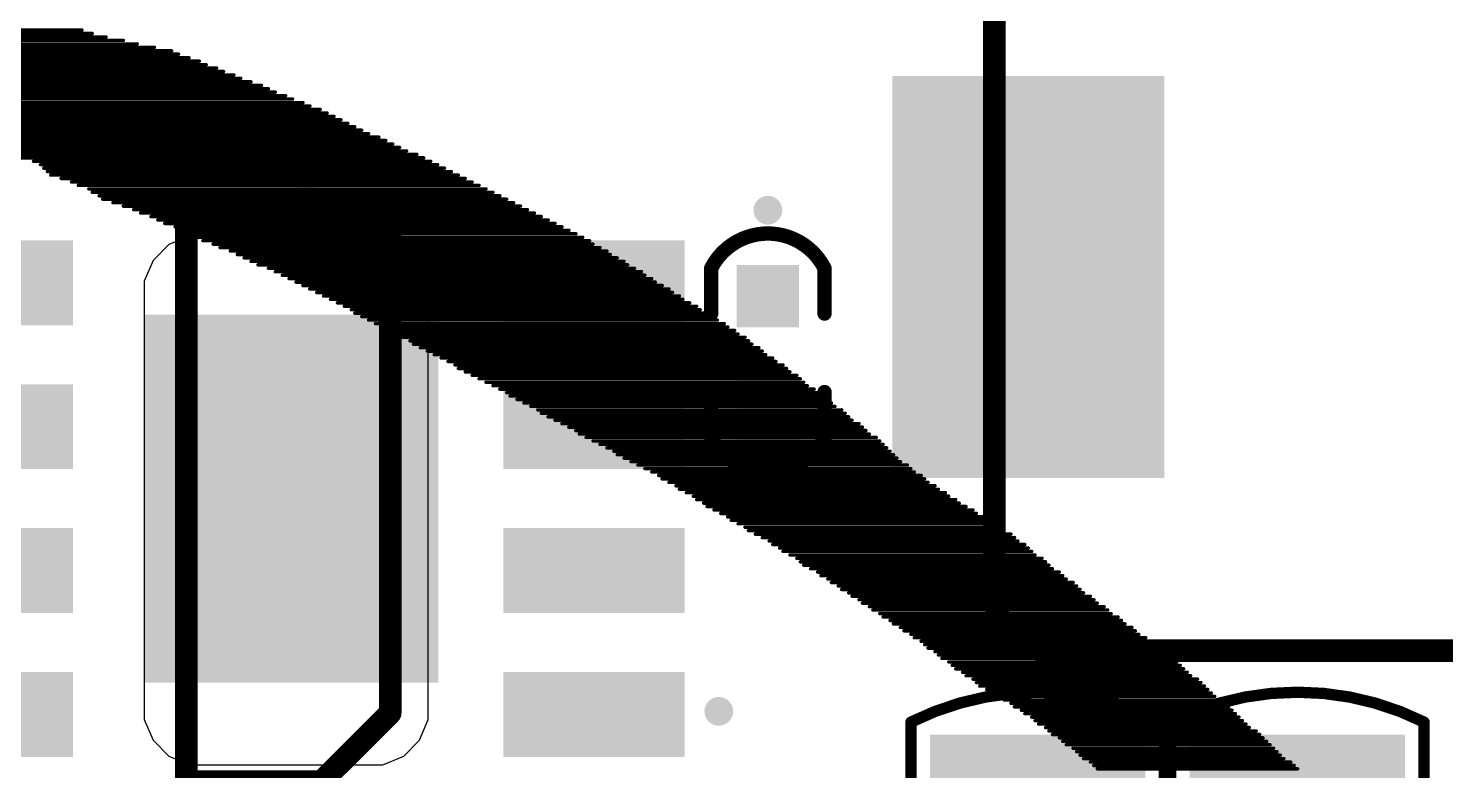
# Model space of a CAD drawing. Header units: millimetres. Extents: x -6 to 151, y -20 to 98.
# Drawn here: x 47.93 to 60.44, y 30.56 to 37.11 of the extents above; entities that cross this region are included whole.
import ezdxf

# ---------------------------------------------------------------- set-up
doc = ezdxf.new("R2010")
doc.units = ezdxf.units.MM
for name, color, linetype in [('BottomOverlay', 54, 'Continuous'), ('BottomSolder', 6, 'Continuous'), ('TopOverlay', 2, 'Continuous'), ('TopPaste', 8, 'Continuous'), ('TopSolder', 216, 'Continuous'), ('ViaHoleLayer', 16, 'Continuous')]:
    doc.layers.add(name, color=color, linetype=linetype)

# ---------------------------------------------------------------- blocks, each defined once
blk = doc.blocks.new('SO8_WITH_PAD_39')
at = {"layer": 'TopPaste'}
for points in [[(-3.475, 1.555), (-3.475, 2.255), (-1.925, 2.255), (-1.925, 1.555)], [(1.925, 1.555), (1.925, 2.255), (3.475, 2.255), (3.475, 1.555)], [(-1.3, -1.6), (-1.3, 1.6), (1.25, 1.6), (1.25, -1.6)], [(-3.475, 0.285), (-3.475, 0.985), (-1.925, 0.985), (-1.925, 0.285)], [(1.925, 0.285), (1.925, 0.985), (3.475, 0.985), (3.475, 0.285)], [(-3.475, -0.985), (-3.475, -0.285), (-1.925, -0.285), (-1.925, -0.985)], [(1.925, -0.985), (1.925, -0.285), (3.475, -0.285), (3.475, -0.985)], [(-3.475, -2.255), (-3.475, -1.555), (-1.925, -1.555), (-1.925, -2.255)], [(1.925, -2.255), (1.925, -1.555), (3.475, -1.555), (3.475, -2.255)]]:
    blk.add_hatch(color=8, dxfattribs=at).paths.add_polyline_path(points)
at = {"layer": 'TopSolder'}
for points in [[(-3.5, 1.53), (-3.5, 2.28), (-1.9, 2.28), (-1.9, 1.53)], [(1.9, 1.53), (1.9, 2.28), (3.5, 2.28), (3.5, 1.53)], [(-1.325, -1.625), (-1.325, 1.625), (1.275, 1.625), (1.275, -1.625)], [(-3.5, 0.26), (-3.5, 1.01), (-1.9, 1.01), (-1.9, 0.26)], [(1.9, 0.26), (1.9, 1.01), (3.5, 1.01), (3.5, 0.26)], [(-3.5, -1.01), (-3.5, -0.26), (-1.9, -0.26), (-1.9, -1.01)], [(1.9, -1.01), (1.9, -0.26), (3.5, -0.26), (3.5, -1.01)], [(-3.5, -2.28), (-3.5, -1.53), (-1.9, -1.53), (-1.9, -2.28)], [(1.9, -2.28), (1.9, -1.53), (3.5, -1.53), (3.5, -2.28)]]:
    blk.add_hatch(color=216, dxfattribs=at).paths.add_polyline_path(points)
at = {"layer": 'TopOverlay', "const_width": 0.2}
for points in [[(-0.294, 2.5), (-0.9, 1.894)], [(0.9, 2.5), (-0.294, 2.5)], [(0.9, 2.5), (0.9, -2.5)], [(-0.9, 1.894), (-0.9, -2.5)], [(0.9, -2.5), (-0.9, -2.5)]]:
    blk.add_lwpolyline(points, dxfattribs=at)
at = {"layer": 'TopOverlay', "const_width": 0.1}
for points in [[(-0.344, 2.5, 1), (-0.244, 2.5, 1)], [(-0.344, 2.5, 1), (-0.244, 2.5, 1)], [(0.85, 2.5, 1), (0.95, 2.5, 1)], [(0.85, 2.5, 1), (0.95, 2.5, 1)], [(-0.95, 1.894, 1), (-0.85, 1.894, 1)], [(-0.95, 1.894, 1), (-0.85, 1.894, 1)], [(-0.95, -2.5, 1), (-0.85, -2.5, 1)], [(-0.95, -2.5, 1), (-0.85, -2.5, 1)], [(0.85, -2.5, 1), (0.95, -2.5, 1)], [(0.85, -2.5, 1), (0.95, -2.5, 1)]]:
    blk.add_lwpolyline(points, format="xyb", close=True, dxfattribs=at)
blk = doc.blocks.new('0650_____41')
at = {"layer": 'TopPaste'}
for points in [[(-1.824, -1.75), (-4.174, -1.75), (-4.174, 1.75), (-1.824, 1.75)], [(4.174, -1.75), (1.824, -1.75), (1.824, 1.75), (4.174, 1.75)]]:
    blk.add_hatch(color=8, dxfattribs=at).paths.add_polyline_path(points)
at = {"layer": 'TopSolder'}
for points in [[(-1.799, -1.775), (-4.2, -1.775), (-4.2, 1.775), (-1.799, 1.775)], [(4.2, -1.775), (1.799, -1.775), (1.799, 1.775), (4.2, 1.775)]]:
    blk.add_hatch(color=216, dxfattribs=at).paths.add_polyline_path(points)
at = {"layer": 'TopOverlay', "const_width": 0.2}
for points in [[(-3.299, 2.8, -0.414212), (-2.799, 3.3)], [(2.803, 3.299, -0.414212), (3.303, 2.799)], [(-2.799, -3.299, -0.414214), (-3.299, -2.799)], [(3.301, -2.799, -0.414212), (2.801, -3.299)]]:
    blk.add_lwpolyline(points, format="xyb", dxfattribs=at)
at = {"layer": 'TopOverlay', "const_width": 0.1}
for points in [[(-2.849, 3.3, 1), (-2.749, 3.3, 1)], [(-2.847, 3.299, 1), (-2.747, 3.299, 1)], [(2.753, 3.299, 1), (2.853, 3.299, 1)], [(2.753, 3.299, 1), (2.853, 3.299, 1)], [(-3.349, 2.801, 1), (-3.249, 2.801, 1)], [(-3.349, 2.8, 1), (-3.249, 2.8, 1)], [(3.252, 2.797, 1), (3.352, 2.797, 1)], [(3.253, 2.799, 1), (3.353, 2.799, 1)], [(-3.349, -2.799, 1), (-3.249, -2.799, 1)], [(-3.349, -2.799, 1), (-3.249, -2.799, 1)], [(3.251, -2.799, 1), (3.351, -2.799, 1)], [(3.252, -2.803, 1), (3.352, -2.803, 1)], [(-2.849, -3.299, 1), (-2.749, -3.299, 1)], [(-2.849, -3.299, 1), (-2.749, -3.299, 1)], [(2.751, -3.299, 1), (2.851, -3.299, 1)], [(2.751, -3.299, 1), (2.851, -3.299, 1)]]:
    blk.add_lwpolyline(points, format="xyb", close=True, dxfattribs=at)
at = {"layer": 'TopOverlay', "const_width": 0.2}
for points in [[(-2.797, 3.299), (2.803, 3.299)], [(-3.299, -2.799), (-3.299, 2.801)], [(3.302, -2.803), (3.302, 2.797)], [(-2.799, -3.299), (2.801, -3.299)]]:
    blk.add_lwpolyline(points, dxfattribs=at)
blk = doc.blocks.new('CAP1206_91')
at = {"layer": 'TopPaste'}
for points in [[(-2.1, -0.925), (-2.1, 0.925), (-0.8, 0.925), (-0.8, -0.925)], [(0.8, -0.925), (0.8, 0.925), (2.1, 0.925), (2.1, -0.925)]]:
    blk.add_hatch(color=8, dxfattribs=at).paths.add_polyline_path(points)
at = {"layer": 'TopSolder'}
for points in [[(-2.125, -0.95), (-2.125, 0.95), (-0.775, 0.95), (-0.775, -0.95)], [(0.775, -0.95), (0.775, 0.95), (2.125, 0.95), (2.125, -0.95)]]:
    blk.add_hatch(color=216, dxfattribs=at).paths.add_polyline_path(points)
at = {"layer": 'TopOverlay', "const_width": 0.1}
for points in [[(-2.235, -1.118, -0.236068), (-2.235, 1.118)], [(2.235, 1.118, -0.236068), (2.235, -1.118)]]:
    blk.add_lwpolyline(points, format="xyb", dxfattribs=at)
for points in [[(-2.235, 1.118), (2.235, 1.118)], [(-2.235, -1.118), (2.235, -1.118)]]:
    blk.add_lwpolyline(points, dxfattribs=at)
at = {"layer": 'TopOverlay', "const_width": 0.05}
for points in [[(-2.26, 1.118, 1), (-2.21, 1.118, 1)], [(-2.26, 1.118, 1), (-2.21, 1.118, 1)], [(2.21, 1.118, 1), (2.26, 1.118, 1)], [(2.21, 1.118, 1), (2.26, 1.118, 1)], [(-2.26, -1.118, 1), (-2.21, -1.118, 1)], [(-2.26, -1.118, 1), (-2.21, -1.118, 1)], [(2.21, -1.118, 1), (2.26, -1.118, 1)], [(2.21, -1.118, 1), (2.26, -1.118, 1)]]:
    blk.add_lwpolyline(points, format="xyb", close=True, dxfattribs=at)
blk = doc.blocks.new('CAP1206_110')
at = {"layer": 'TopPaste'}
for points in [[(-2.1, -0.925), (-2.1, 0.925), (-0.8, 0.925), (-0.8, -0.925)], [(0.8, -0.925), (0.8, 0.925), (2.1, 0.925), (2.1, -0.925)]]:
    blk.add_hatch(color=8, dxfattribs=at).paths.add_polyline_path(points)
at = {"layer": 'TopSolder'}
for points in [[(-2.125, -0.95), (-2.125, 0.95), (-0.775, 0.95), (-0.775, -0.95)], [(0.775, -0.95), (0.775, 0.95), (2.125, 0.95), (2.125, -0.95)]]:
    blk.add_hatch(color=216, dxfattribs=at).paths.add_polyline_path(points)
at = {"layer": 'TopOverlay', "const_width": 0.1}
for points in [[(-2.235, -1.118, -0.236068), (-2.235, 1.118)], [(2.235, 1.118, -0.236068), (2.235, -1.118)]]:
    blk.add_lwpolyline(points, format="xyb", dxfattribs=at)
for points in [[(-2.235, 1.118), (2.235, 1.118)], [(-2.235, -1.118), (2.235, -1.118)]]:
    blk.add_lwpolyline(points, dxfattribs=at)
at = {"layer": 'TopOverlay', "const_width": 0.05}
for points in [[(-2.26, 1.118, 1), (-2.21, 1.118, 1)], [(-2.26, 1.118, 1), (-2.21, 1.118, 1)], [(2.21, 1.118, 1), (2.26, 1.118, 1)], [(2.21, 1.118, 1), (2.26, 1.118, 1)], [(-2.26, -1.118, 1), (-2.21, -1.118, 1)], [(-2.26, -1.118, 1), (-2.21, -1.118, 1)], [(2.21, -1.118, 1), (2.26, -1.118, 1)], [(2.21, -1.118, 1), (2.26, -1.118, 1)]]:
    blk.add_lwpolyline(points, format="xyb", close=True, dxfattribs=at)
blk = doc.blocks.new('CAP0402_111')
at = {"layer": 'TopPaste'}
for points in [[(-0.75, 0.25), (-0.25, 0.25), (-0.25, -0.25), (-0.75, -0.25)], [(0.25, 0.25), (0.75, 0.25), (0.75, -0.25), (0.25, -0.25)]]:
    blk.add_hatch(color=8, dxfattribs=at).paths.add_polyline_path(points)
at = {"layer": 'TopSolder'}
for points in [[(-0.775, 0.275), (-0.225, 0.275), (-0.225, -0.275), (-0.775, -0.275)], [(0.225, 0.275), (0.775, 0.275), (0.775, -0.275), (0.225, -0.275)]]:
    blk.add_hatch(color=216, dxfattribs=at).paths.add_polyline_path(points)
at = {"layer": 'TopOverlay', "const_width": 0.127}
for points in [[(-0.747, -0.5, -0.613401), (-0.746, 0.5)], [(0.747, 0.5, -0.613401), (0.746, -0.5)]]:
    blk.add_lwpolyline(points, format="xyb", dxfattribs=at)
at = {"layer": 'TopOverlay', "const_width": 0.0635}
for points in [[(-0.778, 0.5, 1), (-0.715, 0.5, 1)], [(-0.778, 0.5, 1), (-0.715, 0.5, 1)], [(-0.378, 0.5, 1), (-0.315, 0.5, 1)], [(0.315, 0.5, 1), (0.378, 0.5, 1)], [(0.715, 0.5, 1), (0.778, 0.5, 1)], [(0.715, 0.5, 1), (0.779, 0.5, 1)], [(-0.779, -0.5, 1), (-0.715, -0.5, 1)], [(-0.778, -0.5, 1), (-0.715, -0.5, 1)], [(-0.378, -0.5, 1), (-0.315, -0.5, 1)], [(0.315, -0.5, 1), (0.378, -0.5, 1)], [(0.715, -0.5, 1), (0.778, -0.5, 1)], [(0.715, -0.5, 1), (0.778, -0.5, 1)]]:
    blk.add_lwpolyline(points, format="xyb", close=True, dxfattribs=at)
at = {"layer": 'TopOverlay', "const_width": 0.127}
for points in [[(-0.747, 0.5), (-0.347, 0.5)], [(0.347, 0.5), (0.747, 0.5)], [(-0.747, -0.5), (-0.347, -0.5)], [(0.347, -0.5), (0.747, -0.5)]]:
    blk.add_lwpolyline(points, dxfattribs=at)

msp = doc.modelspace()

# ---------------------------------------------------------------- hatches: boundary and pattern name
at = {"layer": 'ViaHoleLayer'}
h = msp.add_hatch(color=16, dxfattribs=at)
edge = h.paths.add_edge_path()
edge.add_arc((50.391, 35.587), 0.152, 0, 360)
h = msp.add_hatch(color=16, dxfattribs=at)
edge = h.paths.add_edge_path()
edge.add_arc((54.461, 35.509), 0.127, 0, 360)
h = msp.add_hatch(color=16, dxfattribs=at)
edge = h.paths.add_edge_path()
edge.add_arc((49.65, 34.218), 0.191, 0, 360)
h = msp.add_hatch(color=16, dxfattribs=at)
edge = h.paths.add_edge_path()
edge.add_arc((50.797, 34.193), 0.191, 0, 360)
h = msp.add_hatch(color=16, dxfattribs=at)
edge = h.paths.add_edge_path()
edge.add_arc((50.228, 32.963), 0.508, 0, 360)
h = msp.add_hatch(color=16, dxfattribs=at)
edge = h.paths.add_edge_path()
edge.add_arc((49.671, 31.687), 0.191, 0, 360)
h = msp.add_hatch(color=16, dxfattribs=at)
edge = h.paths.add_edge_path()
edge.add_arc((50.86, 31.687), 0.191, 0, 360)
h = msp.add_hatch(color=16, dxfattribs=at)
edge = h.paths.add_edge_path()
edge.add_arc((54.028, 31.085), 0.127, 0, 360)

# ---------------------------------------------------------------- linework, layer by layer
at = {"layer": 'BottomOverlay', "const_width": 0.0305}
for points in [[(47.158, 37.099), (48.407, 37.099)], [(47.158, 37.069), (48.499, 37.069)], [(47.158, 37.038), (48.621, 37.038)], [(47.158, 37.008), (48.773, 37.008)], [(47.127, 36.947), (49.047, 36.947)], [(47.127, 36.916), (49.2, 36.916)], [(47.158, 36.977), (48.895, 36.977)], [(47.158, 36.886), (49.261, 36.886)], [(47.158, 36.855), (49.352, 36.855)], [(47.158, 36.825), (49.444, 36.825)], [(47.158, 36.794), (49.505, 36.794)], [(47.158, 36.764), (49.596, 36.764)], [(47.188, 36.733), (49.657, 36.733)], [(47.188, 36.703), (49.748, 36.703)], [(47.188, 36.673), (49.809, 36.673)], [(47.188, 36.642), (49.901, 36.642)], [(47.219, 36.612), (49.992, 36.612)], [(47.219, 36.581), (50.053, 36.581)], [(47.219, 36.551), (50.114, 36.551)], [(47.249, 36.52), (50.206, 36.52)], [(47.249, 36.49), (50.267, 36.49)], [(47.249, 36.459), (50.358, 36.459)], [(47.28, 36.429), (50.419, 36.429)], [(47.28, 36.398), (50.51, 36.398)], [(46.639, 36.276), (50.754, 36.276)], [(47.31, 36.368), (50.571, 36.368)], [(47.31, 36.337), (50.632, 36.337)], [(47.341, 36.307), (50.693, 36.307)], [(46.03, 36.185), (50.937, 36.185)], [(46.03, 36.154), (51.029, 36.154)], [(46.06, 36.215), (50.876, 36.215)], [(46.518, 36.246), (50.815, 36.246)], [(45.938, 36.032), (51.272, 36.032)], [(45.969, 36.093), (51.151, 36.093)], [(45.969, 36.063), (51.211, 36.063)], [(45.999, 36.124), (51.09, 36.124)], [(45.938, 36.002), (51.364, 36.002)], [(47.828, 35.971), (51.425, 35.971)], [(47.981, 35.941), (51.486, 35.941)], [(48.042, 35.911), (51.547, 35.911)], [(48.072, 35.88), (51.608, 35.88)], [(48.103, 35.85), (51.669, 35.85)], [(48.133, 35.819), (51.73, 35.819)], [(48.224, 35.789), (51.791, 35.789)], [(48.316, 35.758), (51.852, 35.758)], [(48.377, 35.728), (51.913, 35.728)], [(48.468, 35.697), (51.973, 35.697)], [(48.499, 35.667), (52.034, 35.667)], [(48.56, 35.636), (52.095, 35.636)], [(48.59, 35.606), (52.156, 35.606)], [(48.682, 35.575), (52.217, 35.575)], [(48.773, 35.545), (52.278, 35.545)], [(48.865, 35.514), (52.339, 35.514)], [(48.925, 35.484), (52.4, 35.484)], [(49.017, 35.453), (52.461, 35.453)], [(49.078, 35.423), (52.522, 35.423)], [(49.139, 35.392), (52.583, 35.392)], [(49.23, 35.362), (52.644, 35.362)], [(49.291, 35.331), (52.705, 35.331)], [(49.352, 35.301), (52.766, 35.301)], [(49.413, 35.27), (52.827, 35.27)], [(49.474, 35.24), (52.888, 35.24)], [(49.566, 35.209), (52.918, 35.209)], [(49.627, 35.179), (52.979, 35.179)], [(49.718, 35.149), (53.04, 35.149)], [(49.779, 35.118), (53.071, 35.118)], [(49.84, 35.088), (53.132, 35.088)], [(49.901, 35.057), (53.193, 35.057)], [(49.962, 35.027), (53.223, 35.027)], [(50.053, 34.996), (53.284, 34.996)], [(50.114, 34.966), (53.345, 34.966)], [(50.175, 34.935), (53.376, 34.935)], [(50.236, 34.905), (53.437, 34.905)], [(50.297, 34.874), (53.467, 34.874)], [(50.358, 34.844), (53.528, 34.844)], [(50.419, 34.813), (53.589, 34.813)], [(50.48, 34.783), (53.619, 34.783)], [(50.541, 34.752), (53.68, 34.752)], [(50.602, 34.722), (53.711, 34.722)], [(50.663, 34.691), (53.772, 34.691)], [(50.724, 34.661), (53.833, 34.661)], [(50.785, 34.63), (53.863, 34.63)], [(50.815, 34.6), (53.924, 34.6)], [(50.876, 34.569), (53.955, 34.569)], [(50.937, 34.539), (54.016, 34.539)], [(50.998, 34.508), (54.077, 34.508)], [(51.059, 34.478), (54.107, 34.478)], [(51.12, 34.447), (54.168, 34.447)], [(51.181, 34.417), (54.199, 34.417)], [(51.242, 34.387), (54.259, 34.387)], [(51.303, 34.356), (54.29, 34.356)], [(51.333, 34.326), (54.32, 34.326)], [(51.394, 34.295), (54.381, 34.295)], [(51.455, 34.265), (54.412, 34.265)], [(51.516, 34.234), (54.442, 34.234)], [(51.577, 34.204), (54.503, 34.204)], [(51.638, 34.173), (54.534, 34.173)], [(51.699, 34.143), (54.595, 34.143)], [(51.73, 34.112), (54.625, 34.112)], [(51.791, 34.082), (54.656, 34.082)], [(51.852, 34.051), (54.717, 34.051)], [(51.913, 34.021), (54.747, 34.021)], [(51.973, 33.99), (54.778, 33.99)], [(52.034, 33.96), (54.808, 33.96)], [(52.095, 33.929), (54.869, 33.929)], [(52.156, 33.899), (54.9, 33.899)], [(52.187, 33.868), (54.93, 33.868)], [(52.248, 33.838), (54.991, 33.838)], [(52.309, 33.807), (55.021, 33.807)], [(52.37, 33.777), (55.052, 33.777)], [(52.431, 33.746), (55.113, 33.746)], [(52.461, 33.716), (55.143, 33.716)], [(52.522, 33.685), (55.174, 33.685)], [(52.583, 33.655), (55.204, 33.655)], [(52.644, 33.625), (55.265, 33.625)], [(52.705, 33.594), (55.296, 33.594)], [(52.766, 33.564), (55.326, 33.564)], [(52.796, 33.533), (55.357, 33.533)], [(52.857, 33.503), (55.418, 33.503)], [(52.918, 33.472), (55.448, 33.472)], [(52.979, 33.442), (55.479, 33.442)], [(53.04, 33.411), (55.509, 33.411)], [(53.101, 33.381), (55.54, 33.381)], [(53.132, 33.35), (55.57, 33.35)], [(53.193, 33.32), (55.601, 33.32)], [(53.254, 33.289), (55.631, 33.289)], [(53.315, 33.259), (55.692, 33.259)], [(53.376, 33.228), (55.723, 33.228)], [(53.437, 33.198), (55.753, 33.198)], [(53.497, 33.167), (55.814, 33.167)], [(53.528, 33.137), (55.844, 33.137)], [(53.589, 33.106), (55.875, 33.106)], [(53.65, 33.076), (55.936, 33.076)], [(53.68, 33.045), (55.966, 33.045)], [(53.741, 33.015), (56.027, 33.015)], [(53.802, 32.984), (56.058, 32.984)], [(53.833, 32.954), (56.119, 32.954)], [(53.894, 32.923), (56.149, 32.923)], [(53.924, 32.893), (56.21, 32.893)], [(53.985, 32.863), (56.271, 32.863)], [(54.046, 32.832), (56.302, 32.832)], [(54.107, 32.802), (56.363, 32.802)], [(54.138, 32.771), (56.393, 32.771)], [(54.199, 32.741), (56.454, 32.741)], [(54.259, 32.71), (56.485, 32.71)], [(54.29, 32.68), (56.545, 32.68)], [(54.351, 32.649), (56.606, 32.649)], [(54.412, 32.619), (56.637, 32.619)], [(54.473, 32.588), (56.667, 32.588)], [(54.503, 32.558), (56.728, 32.558)], [(54.564, 32.527), (56.759, 32.527)], [(54.595, 32.497), (56.789, 32.497)], [(54.656, 32.466), (56.82, 32.466)], [(54.717, 32.436), (56.881, 32.436)], [(54.747, 32.405), (56.911, 32.405)], [(54.778, 32.375), (56.942, 32.375)], [(54.839, 32.344), (56.972, 32.344)], [(54.9, 32.314), (57.033, 32.314)], [(54.93, 32.283), (57.064, 32.283)], [(54.991, 32.253), (57.094, 32.253)], [(55.021, 32.222), (57.155, 32.222)], [(55.082, 32.192), (57.186, 32.192)], [(55.113, 32.161), (57.216, 32.161)], [(55.174, 32.131), (57.247, 32.131)], [(55.204, 32.101), (57.307, 32.101)], [(55.265, 32.07), (57.338, 32.07)], [(55.296, 32.04), (57.368, 32.04)], [(55.357, 32.009), (57.429, 32.009)], [(55.387, 31.979), (57.46, 31.979)], [(55.448, 31.948), (57.49, 31.948)], [(55.479, 31.918), (57.551, 31.918)], [(55.54, 31.887), (57.582, 31.887)], [(55.57, 31.857), (57.612, 31.857)], [(55.631, 31.826), (57.673, 31.826)], [(55.662, 31.796), (57.704, 31.796)], [(55.723, 31.765), (57.734, 31.765)], [(55.753, 31.735), (57.795, 31.735)], [(55.814, 31.704), (57.826, 31.704)], [(55.844, 31.674), (57.856, 31.674)], [(55.875, 31.643), (57.917, 31.643)], [(55.936, 31.613), (57.948, 31.613)], [(55.966, 31.582), (57.978, 31.582)], [(55.997, 31.552), (58.009, 31.552)], [(56.058, 31.521), (58.069, 31.521)], [(56.088, 31.491), (58.1, 31.491)], [(56.119, 31.46), (58.13, 31.46)], [(56.18, 31.43), (58.161, 31.43)], [(56.21, 31.399), (58.191, 31.399)], [(56.271, 31.369), (58.252, 31.369)], [(56.302, 31.339), (58.283, 31.339)], [(56.332, 31.308), (58.313, 31.308)], [(56.393, 31.278), (58.344, 31.278)], [(56.454, 31.247), (58.374, 31.247)], [(56.515, 31.217), (58.405, 31.217)], [(56.545, 31.186), (58.435, 31.186)], [(56.606, 31.156), (58.496, 31.156)], [(56.637, 31.125), (58.527, 31.125)], [(56.698, 31.095), (58.557, 31.095)], [(56.728, 31.064), (58.588, 31.064)], [(56.789, 31.034), (58.618, 31.034)], [(56.82, 31.003), (58.649, 31.003)], [(56.85, 30.973), (58.679, 30.973)], [(56.911, 30.942), (58.71, 30.942)], [(56.942, 30.912), (58.771, 30.912)], [(56.972, 30.881), (58.801, 30.881)], [(57.033, 30.851), (58.831, 30.851)], [(57.064, 30.82), (58.862, 30.82)], [(57.094, 30.79), (58.892, 30.79)], [(57.155, 30.759), (58.923, 30.759)], [(57.186, 30.729), (58.953, 30.729)], [(57.216, 30.698), (58.984, 30.698)], [(57.247, 30.668), (59.014, 30.668)], [(57.307, 30.637), (59.075, 30.637)], [(57.338, 30.607), (59.106, 30.607)], [(57.368, 30.577), (59.136, 30.577)]]:
    msp.add_lwpolyline(points, dxfattribs=at)
at = {"layer": 'BottomOverlay', "const_width": 0.0152}
for points in [[(48.4, 37.099, 1), (48.415, 37.099, 1)], [(48.491, 37.069, 1), (48.506, 37.069, 1)], [(48.613, 37.038, 1), (48.628, 37.038, 1)], [(48.765, 37.008, 1), (48.781, 37.008, 1)], [(48.887, 36.977, 1), (48.903, 36.977, 1)], [(49.04, 36.947, 1), (49.055, 36.947, 1)], [(49.192, 36.916, 1), (49.207, 36.916, 1)], [(49.253, 36.886, 1), (49.268, 36.886, 1)], [(49.345, 36.855, 1), (49.36, 36.855, 1)], [(49.436, 36.825, 1), (49.451, 36.825, 1)], [(49.497, 36.794, 1), (49.512, 36.794, 1)], [(49.588, 36.764, 1), (49.604, 36.764, 1)], [(49.649, 36.733, 1), (49.665, 36.733, 1)], [(49.741, 36.703, 1), (49.756, 36.703, 1)], [(49.802, 36.673, 1), (49.817, 36.673, 1)], [(49.893, 36.642, 1), (49.908, 36.642, 1)], [(49.985, 36.612, 1), (50, 36.612, 1)], [(50.046, 36.581, 1), (50.061, 36.581, 1)], [(50.107, 36.551, 1), (50.122, 36.551, 1)], [(50.198, 36.52, 1), (50.213, 36.52, 1)], [(50.259, 36.49, 1), (50.274, 36.49, 1)], [(50.35, 36.459, 1), (50.366, 36.459, 1)], [(50.411, 36.429, 1), (50.427, 36.429, 1)], [(50.503, 36.398, 1), (50.518, 36.398, 1)], [(50.564, 36.368, 1), (50.579, 36.368, 1)], [(50.625, 36.337, 1), (50.64, 36.337, 1)], [(50.686, 36.307, 1), (50.701, 36.307, 1)], [(50.747, 36.276, 1), (50.762, 36.276, 1)], [(50.808, 36.246, 1), (50.823, 36.246, 1)], [(50.869, 36.215, 1), (50.884, 36.215, 1)], [(50.93, 36.185, 1), (50.945, 36.185, 1)], [(51.021, 36.154, 1), (51.036, 36.154, 1)], [(51.082, 36.124, 1), (51.097, 36.124, 1)], [(51.143, 36.093, 1), (51.158, 36.093, 1)], [(51.204, 36.063, 1), (51.219, 36.063, 1)], [(51.265, 36.032, 1), (51.28, 36.032, 1)], [(47.973, 35.941, 1), (47.988, 35.941, 1)], [(48.034, 35.911, 1), (48.049, 35.911, 1)], [(51.356, 36.002, 1), (51.371, 36.002, 1)], [(51.417, 35.971, 1), (51.432, 35.971, 1)], [(51.478, 35.941, 1), (51.493, 35.941, 1)], [(51.539, 35.911, 1), (51.554, 35.911, 1)], [(48.064, 35.88, 1), (48.08, 35.88, 1)], [(48.095, 35.85, 1), (48.11, 35.85, 1)], [(48.125, 35.819, 1), (48.141, 35.819, 1)], [(48.217, 35.789, 1), (48.232, 35.789, 1)], [(48.308, 35.758, 1), (48.324, 35.758, 1)], [(51.6, 35.88, 1), (51.615, 35.88, 1)], [(51.661, 35.85, 1), (51.676, 35.85, 1)], [(51.722, 35.819, 1), (51.737, 35.819, 1)], [(51.783, 35.789, 1), (51.798, 35.789, 1)], [(51.844, 35.758, 1), (51.859, 35.758, 1)], [(48.369, 35.728, 1), (48.384, 35.728, 1)], [(48.461, 35.697, 1), (48.476, 35.697, 1)], [(48.491, 35.667, 1), (48.506, 35.667, 1)], [(48.552, 35.636, 1), (48.567, 35.636, 1)], [(51.905, 35.728, 1), (51.92, 35.728, 1)], [(51.966, 35.697, 1), (51.981, 35.697, 1)], [(52.027, 35.667, 1), (52.042, 35.667, 1)], [(52.088, 35.636, 1), (52.103, 35.636, 1)], [(48.583, 35.606, 1), (48.598, 35.606, 1)], [(48.674, 35.575, 1), (48.689, 35.575, 1)], [(48.765, 35.545, 1), (48.781, 35.545, 1)], [(48.857, 35.514, 1), (48.872, 35.514, 1)], [(52.149, 35.606, 1), (52.164, 35.606, 1)], [(52.21, 35.575, 1), (52.225, 35.575, 1)], [(52.271, 35.545, 1), (52.286, 35.545, 1)], [(52.332, 35.514, 1), (52.347, 35.514, 1)], [(48.918, 35.484, 1), (48.933, 35.484, 1)], [(49.009, 35.453, 1), (49.025, 35.453, 1)], [(49.07, 35.423, 1), (49.086, 35.423, 1)], [(49.131, 35.392, 1), (49.146, 35.392, 1)], [(52.393, 35.484, 1), (52.408, 35.484, 1)], [(52.454, 35.453, 1), (52.469, 35.453, 1)], [(52.514, 35.423, 1), (52.53, 35.423, 1)], [(52.575, 35.392, 1), (52.591, 35.392, 1)], [(49.223, 35.362, 1), (49.238, 35.362, 1)], [(49.284, 35.331, 1), (49.299, 35.331, 1)], [(49.345, 35.301, 1), (49.36, 35.301, 1)], [(49.406, 35.27, 1), (49.421, 35.27, 1)], [(52.636, 35.362, 1), (52.652, 35.362, 1)], [(52.697, 35.331, 1), (52.713, 35.331, 1)], [(52.758, 35.301, 1), (52.774, 35.301, 1)], [(52.819, 35.27, 1), (52.835, 35.27, 1)], [(49.467, 35.24, 1), (49.482, 35.24, 1)], [(49.558, 35.209, 1), (49.573, 35.209, 1)], [(49.619, 35.179, 1), (49.634, 35.179, 1)], [(49.71, 35.149, 1), (49.726, 35.149, 1)], [(52.88, 35.24, 1), (52.895, 35.24, 1)], [(52.911, 35.209, 1), (52.926, 35.209, 1)], [(52.972, 35.179, 1), (52.987, 35.179, 1)], [(53.033, 35.149, 1), (53.048, 35.149, 1)], [(49.771, 35.118, 1), (49.787, 35.118, 1)], [(49.832, 35.088, 1), (49.847, 35.088, 1)], [(49.893, 35.057, 1), (49.908, 35.057, 1)], [(49.954, 35.027, 1), (49.969, 35.027, 1)], [(53.063, 35.118, 1), (53.078, 35.118, 1)], [(53.124, 35.088, 1), (53.139, 35.088, 1)], [(53.185, 35.057, 1), (53.2, 35.057, 1)], [(53.216, 35.027, 1), (53.231, 35.027, 1)], [(50.046, 34.996, 1), (50.061, 34.996, 1)], [(50.107, 34.966, 1), (50.122, 34.966, 1)], [(50.168, 34.935, 1), (50.183, 34.935, 1)], [(50.228, 34.905, 1), (50.244, 34.905, 1)], [(53.276, 34.996, 1), (53.292, 34.996, 1)], [(53.337, 34.966, 1), (53.353, 34.966, 1)], [(53.368, 34.935, 1), (53.383, 34.935, 1)], [(53.429, 34.905, 1), (53.444, 34.905, 1)], [(50.289, 34.874, 1), (50.305, 34.874, 1)], [(50.35, 34.844, 1), (50.366, 34.844, 1)], [(50.411, 34.813, 1), (50.427, 34.813, 1)], [(50.472, 34.783, 1), (50.488, 34.783, 1)], [(53.459, 34.874, 1), (53.475, 34.874, 1)], [(53.52, 34.844, 1), (53.536, 34.844, 1)], [(53.581, 34.813, 1), (53.597, 34.813, 1)], [(53.612, 34.783, 1), (53.627, 34.783, 1)], [(50.533, 34.752, 1), (50.549, 34.752, 1)], [(50.594, 34.722, 1), (50.609, 34.722, 1)], [(50.655, 34.691, 1), (50.67, 34.691, 1)], [(50.716, 34.661, 1), (50.731, 34.661, 1)], [(53.673, 34.752, 1), (53.688, 34.752, 1)], [(53.703, 34.722, 1), (53.718, 34.722, 1)], [(53.764, 34.691, 1), (53.779, 34.691, 1)], [(53.825, 34.661, 1), (53.84, 34.661, 1)], [(50.777, 34.63, 1), (50.792, 34.63, 1)], [(50.808, 34.6, 1), (50.823, 34.6, 1)], [(50.869, 34.569, 1), (50.884, 34.569, 1)], [(50.93, 34.539, 1), (50.945, 34.539, 1)], [(50.99, 34.508, 1), (51.006, 34.508, 1)], [(53.856, 34.63, 1), (53.871, 34.63, 1)], [(53.917, 34.6, 1), (53.932, 34.6, 1)], [(53.947, 34.569, 1), (53.962, 34.569, 1)], [(54.008, 34.539, 1), (54.023, 34.539, 1)], [(54.069, 34.508, 1), (54.084, 34.508, 1)], [(51.051, 34.478, 1), (51.067, 34.478, 1)], [(51.112, 34.447, 1), (51.128, 34.447, 1)], [(51.173, 34.417, 1), (51.189, 34.417, 1)], [(51.234, 34.387, 1), (51.25, 34.387, 1)], [(54.099, 34.478, 1), (54.115, 34.478, 1)], [(54.16, 34.447, 1), (54.176, 34.447, 1)], [(54.191, 34.417, 1), (54.206, 34.417, 1)], [(54.252, 34.387, 1), (54.267, 34.387, 1)], [(51.295, 34.356, 1), (51.311, 34.356, 1)], [(51.326, 34.326, 1), (51.341, 34.326, 1)], [(51.387, 34.295, 1), (51.402, 34.295, 1)], [(51.448, 34.265, 1), (51.463, 34.265, 1)], [(54.282, 34.356, 1), (54.298, 34.356, 1)], [(54.313, 34.326, 1), (54.328, 34.326, 1)], [(54.374, 34.295, 1), (54.389, 34.295, 1)], [(54.404, 34.265, 1), (54.419, 34.265, 1)], [(51.509, 34.234, 1), (51.524, 34.234, 1)], [(51.57, 34.204, 1), (51.585, 34.204, 1)], [(51.631, 34.173, 1), (51.646, 34.173, 1)], [(51.692, 34.143, 1), (51.707, 34.143, 1)], [(54.435, 34.234, 1), (54.45, 34.234, 1)], [(54.496, 34.204, 1), (54.511, 34.204, 1)], [(54.526, 34.173, 1), (54.541, 34.173, 1)], [(54.587, 34.143, 1), (54.602, 34.143, 1)], [(51.722, 34.112, 1), (51.737, 34.112, 1)], [(51.783, 34.082, 1), (51.798, 34.082, 1)], [(51.844, 34.051, 1), (51.859, 34.051, 1)], [(51.905, 34.021, 1), (51.92, 34.021, 1)], [(54.618, 34.112, 1), (54.633, 34.112, 1)], [(54.648, 34.082, 1), (54.663, 34.082, 1)], [(54.709, 34.051, 1), (54.724, 34.051, 1)], [(54.74, 34.021, 1), (54.755, 34.021, 1)], [(51.966, 33.99, 1), (51.981, 33.99, 1)], [(52.027, 33.96, 1), (52.042, 33.96, 1)], [(52.088, 33.929, 1), (52.103, 33.929, 1)], [(52.149, 33.899, 1), (52.164, 33.899, 1)], [(54.77, 33.99, 1), (54.785, 33.99, 1)], [(54.8, 33.96, 1), (54.816, 33.96, 1)], [(54.861, 33.929, 1), (54.877, 33.929, 1)], [(54.892, 33.899, 1), (54.907, 33.899, 1)], [(52.179, 33.868, 1), (52.194, 33.868, 1)], [(52.24, 33.838, 1), (52.255, 33.838, 1)], [(52.301, 33.807, 1), (52.316, 33.807, 1)], [(52.362, 33.777, 1), (52.377, 33.777, 1)], [(54.922, 33.868, 1), (54.938, 33.868, 1)], [(54.983, 33.838, 1), (54.999, 33.838, 1)], [(55.014, 33.807, 1), (55.029, 33.807, 1)], [(55.044, 33.777, 1), (55.06, 33.777, 1)], [(52.423, 33.746, 1), (52.438, 33.746, 1)], [(52.454, 33.716, 1), (52.469, 33.716, 1)], [(52.514, 33.685, 1), (52.53, 33.685, 1)], [(52.575, 33.655, 1), (52.591, 33.655, 1)], [(55.105, 33.746, 1), (55.121, 33.746, 1)], [(55.136, 33.716, 1), (55.151, 33.716, 1)], [(55.166, 33.685, 1), (55.181, 33.685, 1)], [(55.197, 33.655, 1), (55.212, 33.655, 1)], [(52.636, 33.625, 1), (52.652, 33.625, 1)], [(52.697, 33.594, 1), (52.713, 33.594, 1)], [(52.758, 33.564, 1), (52.774, 33.564, 1)], [(52.789, 33.533, 1), (52.804, 33.533, 1)], [(55.258, 33.625, 1), (55.273, 33.625, 1)], [(55.288, 33.594, 1), (55.303, 33.594, 1)], [(55.319, 33.564, 1), (55.334, 33.564, 1)], [(55.349, 33.533, 1), (55.364, 33.533, 1)], [(52.85, 33.503, 1), (52.865, 33.503, 1)], [(52.911, 33.472, 1), (52.926, 33.472, 1)], [(52.972, 33.442, 1), (52.987, 33.442, 1)], [(53.033, 33.411, 1), (53.048, 33.411, 1)], [(53.094, 33.381, 1), (53.109, 33.381, 1)], [(55.41, 33.503, 1), (55.425, 33.503, 1)], [(55.441, 33.472, 1), (55.456, 33.472, 1)], [(55.471, 33.442, 1), (55.486, 33.442, 1)], [(55.502, 33.411, 1), (55.517, 33.411, 1)], [(55.532, 33.381, 1), (55.547, 33.381, 1)], [(53.124, 33.35, 1), (53.139, 33.35, 1)], [(53.185, 33.32, 1), (53.2, 33.32, 1)], [(53.246, 33.289, 1), (53.261, 33.289, 1)], [(53.307, 33.259, 1), (53.322, 33.259, 1)], [(55.562, 33.35, 1), (55.578, 33.35, 1)], [(55.593, 33.32, 1), (55.608, 33.32, 1)], [(55.623, 33.289, 1), (55.639, 33.289, 1)], [(55.684, 33.259, 1), (55.7, 33.259, 1)], [(53.368, 33.228, 1), (53.383, 33.228, 1)], [(53.429, 33.198, 1), (53.444, 33.198, 1)], [(53.49, 33.167, 1), (53.505, 33.167, 1)], [(53.52, 33.137, 1), (53.536, 33.137, 1)], [(55.715, 33.228, 1), (55.73, 33.228, 1)], [(55.745, 33.198, 1), (55.761, 33.198, 1)], [(55.806, 33.167, 1), (55.822, 33.167, 1)], [(55.837, 33.137, 1), (55.852, 33.137, 1)], [(53.581, 33.106, 1), (53.597, 33.106, 1)], [(53.642, 33.076, 1), (53.657, 33.076, 1)], [(53.673, 33.045, 1), (53.688, 33.045, 1)], [(53.734, 33.015, 1), (53.749, 33.015, 1)], [(55.867, 33.106, 1), (55.883, 33.106, 1)], [(55.928, 33.076, 1), (55.944, 33.076, 1)], [(55.959, 33.045, 1), (55.974, 33.045, 1)], [(56.02, 33.015, 1), (56.035, 33.015, 1)], [(53.795, 32.984, 1), (53.81, 32.984, 1)], [(53.825, 32.954, 1), (53.84, 32.954, 1)], [(53.886, 32.923, 1), (53.901, 32.923, 1)], [(53.917, 32.893, 1), (53.932, 32.893, 1)], [(56.05, 32.984, 1), (56.065, 32.984, 1)], [(56.111, 32.954, 1), (56.126, 32.954, 1)], [(56.142, 32.923, 1), (56.157, 32.923, 1)], [(56.203, 32.893, 1), (56.218, 32.893, 1)], [(53.978, 32.863, 1), (53.993, 32.863, 1)], [(54.038, 32.832, 1), (54.054, 32.832, 1)], [(54.099, 32.802, 1), (54.115, 32.802, 1)], [(54.13, 32.771, 1), (54.145, 32.771, 1)], [(56.264, 32.863, 1), (56.279, 32.863, 1)], [(56.294, 32.832, 1), (56.309, 32.832, 1)], [(56.355, 32.802, 1), (56.37, 32.802, 1)], [(56.385, 32.771, 1), (56.401, 32.771, 1)], [(54.191, 32.741, 1), (54.206, 32.741, 1)], [(54.252, 32.71, 1), (54.267, 32.71, 1)], [(54.282, 32.68, 1), (54.298, 32.68, 1)], [(54.343, 32.649, 1), (54.359, 32.649, 1)], [(56.446, 32.741, 1), (56.462, 32.741, 1)], [(56.477, 32.71, 1), (56.492, 32.71, 1)], [(56.538, 32.68, 1), (56.553, 32.68, 1)], [(56.599, 32.649, 1), (56.614, 32.649, 1)], [(54.404, 32.619, 1), (54.419, 32.619, 1)], [(54.465, 32.588, 1), (54.48, 32.588, 1)], [(54.496, 32.558, 1), (54.511, 32.558, 1)], [(54.557, 32.527, 1), (54.572, 32.527, 1)], [(56.629, 32.619, 1), (56.645, 32.619, 1)], [(56.66, 32.588, 1), (56.675, 32.588, 1)], [(56.721, 32.558, 1), (56.736, 32.558, 1)], [(56.751, 32.527, 1), (56.766, 32.527, 1)], [(54.587, 32.497, 1), (54.602, 32.497, 1)], [(54.648, 32.466, 1), (54.663, 32.466, 1)], [(54.709, 32.436, 1), (54.724, 32.436, 1)], [(54.74, 32.405, 1), (54.755, 32.405, 1)], [(56.782, 32.497, 1), (56.797, 32.497, 1)], [(56.812, 32.466, 1), (56.827, 32.466, 1)], [(56.873, 32.436, 1), (56.888, 32.436, 1)], [(56.904, 32.405, 1), (56.919, 32.405, 1)], [(54.77, 32.375, 1), (54.785, 32.375, 1)], [(54.831, 32.344, 1), (54.846, 32.344, 1)], [(54.892, 32.314, 1), (54.907, 32.314, 1)], [(54.922, 32.283, 1), (54.938, 32.283, 1)], [(56.934, 32.375, 1), (56.949, 32.375, 1)], [(56.965, 32.344, 1), (56.98, 32.344, 1)], [(57.026, 32.314, 1), (57.041, 32.314, 1)], [(57.056, 32.283, 1), (57.071, 32.283, 1)], [(54.983, 32.253, 1), (54.999, 32.253, 1)], [(55.014, 32.222, 1), (55.029, 32.222, 1)], [(55.075, 32.192, 1), (55.09, 32.192, 1)], [(55.105, 32.161, 1), (55.121, 32.161, 1)], [(55.166, 32.131, 1), (55.181, 32.131, 1)], [(57.087, 32.253, 1), (57.102, 32.253, 1)], [(57.147, 32.222, 1), (57.163, 32.222, 1)], [(57.178, 32.192, 1), (57.193, 32.192, 1)], [(57.208, 32.161, 1), (57.224, 32.161, 1)], [(57.239, 32.131, 1), (57.254, 32.131, 1)], [(55.197, 32.101, 1), (55.212, 32.101, 1)], [(55.258, 32.07, 1), (55.273, 32.07, 1)], [(55.288, 32.04, 1), (55.303, 32.04, 1)], [(55.349, 32.009, 1), (55.364, 32.009, 1)], [(57.3, 32.101, 1), (57.315, 32.101, 1)], [(57.33, 32.07, 1), (57.346, 32.07, 1)], [(57.361, 32.04, 1), (57.376, 32.04, 1)], [(57.422, 32.009, 1), (57.437, 32.009, 1)], [(55.38, 31.979, 1), (55.395, 31.979, 1)], [(55.441, 31.948, 1), (55.456, 31.948, 1)], [(55.471, 31.918, 1), (55.486, 31.918, 1)], [(55.532, 31.887, 1), (55.547, 31.887, 1)], [(57.452, 31.979, 1), (57.468, 31.979, 1)], [(57.483, 31.948, 1), (57.498, 31.948, 1)], [(57.544, 31.918, 1), (57.559, 31.918, 1)], [(57.574, 31.887, 1), (57.589, 31.887, 1)], [(55.562, 31.857, 1), (55.578, 31.857, 1)], [(55.623, 31.826, 1), (55.639, 31.826, 1)], [(55.654, 31.796, 1), (55.669, 31.796, 1)], [(55.715, 31.765, 1), (55.73, 31.765, 1)], [(57.605, 31.857, 1), (57.62, 31.857, 1)], [(57.666, 31.826, 1), (57.681, 31.826, 1)], [(57.696, 31.796, 1), (57.711, 31.796, 1)], [(57.727, 31.765, 1), (57.742, 31.765, 1)], [(55.745, 31.735, 1), (55.761, 31.735, 1)], [(55.806, 31.704, 1), (55.822, 31.704, 1)], [(55.837, 31.674, 1), (55.852, 31.674, 1)], [(55.867, 31.643, 1), (55.883, 31.643, 1)], [(57.788, 31.735, 1), (57.803, 31.735, 1)], [(57.818, 31.704, 1), (57.833, 31.704, 1)], [(57.848, 31.674, 1), (57.864, 31.674, 1)], [(57.909, 31.643, 1), (57.925, 31.643, 1)], [(55.928, 31.613, 1), (55.944, 31.613, 1)], [(55.959, 31.582, 1), (55.974, 31.582, 1)], [(55.989, 31.552, 1), (56.004, 31.552, 1)], [(56.05, 31.521, 1), (56.065, 31.521, 1)], [(57.94, 31.613, 1), (57.955, 31.613, 1)], [(57.97, 31.582, 1), (57.986, 31.582, 1)], [(58.001, 31.552, 1), (58.016, 31.552, 1)], [(58.062, 31.521, 1), (58.077, 31.521, 1)], [(56.081, 31.491, 1), (56.096, 31.491, 1)], [(56.111, 31.46, 1), (56.126, 31.46, 1)], [(56.172, 31.43, 1), (56.187, 31.43, 1)], [(56.203, 31.399, 1), (56.218, 31.399, 1)], [(58.092, 31.491, 1), (58.108, 31.491, 1)], [(58.123, 31.46, 1), (58.138, 31.46, 1)], [(58.153, 31.43, 1), (58.169, 31.43, 1)], [(58.184, 31.399, 1), (58.199, 31.399, 1)], [(56.264, 31.369, 1), (56.279, 31.369, 1)], [(56.294, 31.339, 1), (56.309, 31.339, 1)], [(56.324, 31.308, 1), (56.34, 31.308, 1)], [(56.385, 31.278, 1), (56.401, 31.278, 1)], [(58.245, 31.369, 1), (58.26, 31.369, 1)], [(58.275, 31.339, 1), (58.29, 31.339, 1)], [(58.306, 31.308, 1), (58.321, 31.308, 1)], [(58.336, 31.278, 1), (58.351, 31.278, 1)], [(56.446, 31.247, 1), (56.462, 31.247, 1)], [(56.507, 31.217, 1), (56.523, 31.217, 1)], [(56.538, 31.186, 1), (56.553, 31.186, 1)], [(56.599, 31.156, 1), (56.614, 31.156, 1)], [(58.367, 31.247, 1), (58.382, 31.247, 1)], [(58.397, 31.217, 1), (58.412, 31.217, 1)], [(58.428, 31.186, 1), (58.443, 31.186, 1)], [(58.489, 31.156, 1), (58.504, 31.156, 1)], [(56.629, 31.125, 1), (56.645, 31.125, 1)], [(56.69, 31.095, 1), (56.705, 31.095, 1)], [(56.721, 31.064, 1), (56.736, 31.064, 1)], [(56.782, 31.034, 1), (56.797, 31.034, 1)], [(58.519, 31.125, 1), (58.534, 31.125, 1)], [(58.55, 31.095, 1), (58.565, 31.095, 1)], [(58.58, 31.064, 1), (58.595, 31.064, 1)], [(58.611, 31.034, 1), (58.626, 31.034, 1)], [(56.812, 31.003, 1), (56.827, 31.003, 1)], [(56.843, 30.973, 1), (56.858, 30.973, 1)], [(56.904, 30.942, 1), (56.919, 30.942, 1)], [(56.934, 30.912, 1), (56.949, 30.912, 1)], [(56.965, 30.881, 1), (56.98, 30.881, 1)], [(58.641, 31.003, 1), (58.656, 31.003, 1)], [(58.671, 30.973, 1), (58.687, 30.973, 1)], [(58.702, 30.942, 1), (58.717, 30.942, 1)], [(58.763, 30.912, 1), (58.778, 30.912, 1)], [(58.793, 30.881, 1), (58.809, 30.881, 1)], [(57.026, 30.851, 1), (57.041, 30.851, 1)], [(57.056, 30.82, 1), (57.071, 30.82, 1)], [(57.087, 30.79, 1), (57.102, 30.79, 1)], [(57.147, 30.759, 1), (57.163, 30.759, 1)], [(58.824, 30.851, 1), (58.839, 30.851, 1)], [(58.854, 30.82, 1), (58.87, 30.82, 1)], [(58.885, 30.79, 1), (58.9, 30.79, 1)], [(58.915, 30.759, 1), (58.931, 30.759, 1)], [(57.178, 30.729, 1), (57.193, 30.729, 1)], [(57.208, 30.698, 1), (57.224, 30.698, 1)], [(57.239, 30.668, 1), (57.254, 30.668, 1)], [(57.3, 30.637, 1), (57.315, 30.637, 1)], [(58.946, 30.729, 1), (58.961, 30.729, 1)], [(58.976, 30.698, 1), (58.991, 30.698, 1)], [(59.007, 30.668, 1), (59.022, 30.668, 1)], [(59.068, 30.637, 1), (59.083, 30.637, 1)], [(57.33, 30.607, 1), (57.346, 30.607, 1)], [(57.361, 30.577, 1), (57.376, 30.577, 1)], [(59.098, 30.607, 1), (59.113, 30.607, 1)], [(59.129, 30.577, 1), (59.144, 30.577, 1)]]:
    msp.add_lwpolyline(points, format="xyb", close=True, dxfattribs=at)
at = {"layer": 'BottomSolder'}
for p, q in [((49.178, 35.209), (49.362, 35.285)), ((49.362, 35.285), (49.461, 35.285)), ((49.461, 35.285), (49.461, 35.285)), ((49.461, 35.285), (50.911, 35.285)), ((50.911, 35.285), (51.021, 35.285)), ((51.021, 35.285), (51.223, 35.201)), ((49.038, 35.068), (49.178, 35.209)), ((51.223, 35.201), (51.378, 35.046)), ((48.961, 34.884), (49.038, 35.068)), ((51.378, 35.046), (51.461, 34.844)), ((48.961, 34.785), (48.961, 34.884)), ((48.961, 31.11), (48.961, 34.785)), ((51.461, 34.844), (51.461, 34.735)), ((51.461, 34.735), (51.461, 34.735)), ((51.461, 34.735), (51.461, 31.11)), ((48.961, 31.01), (48.961, 31.11)), ((48.961, 31.11), (48.961, 31.11)), ((51.461, 31.11), (51.461, 31.01)), ((49.038, 30.827), (48.961, 31.01)), ((51.461, 31.01), (51.385, 30.827)), ((49.178, 30.686), (49.038, 30.827)), ((51.385, 30.827), (51.245, 30.686)), ((49.362, 30.61), (49.178, 30.686)), ((51.245, 30.686), (51.061, 30.61)), ((49.461, 30.61), (49.362, 30.61)), ((50.961, 30.61), (49.461, 30.61)), ((51.061, 30.61), (50.961, 30.61)), ((50.961, 30.61), (50.961, 30.61))]:
    msp.add_line(p, q, dxfattribs=at)

# ---------------------------------------------------------------- block references
msp.add_blockref('0650_____41', (59.759, 34.919))
for name, p, rotation in [('SO8_WITH_PAD_39', (50.228, 32.963), 180), ('CAP0402_111', (54.461, 34.25), 90), ('CAP1206_110', (56.842, 28.755), 90), ('CAP1206_91', (59.134, 28.755), 90)]:
    msp.add_blockref(name, p, dxfattribs=dict(rotation=rotation))

doc.saveas('drawing.dxf')
